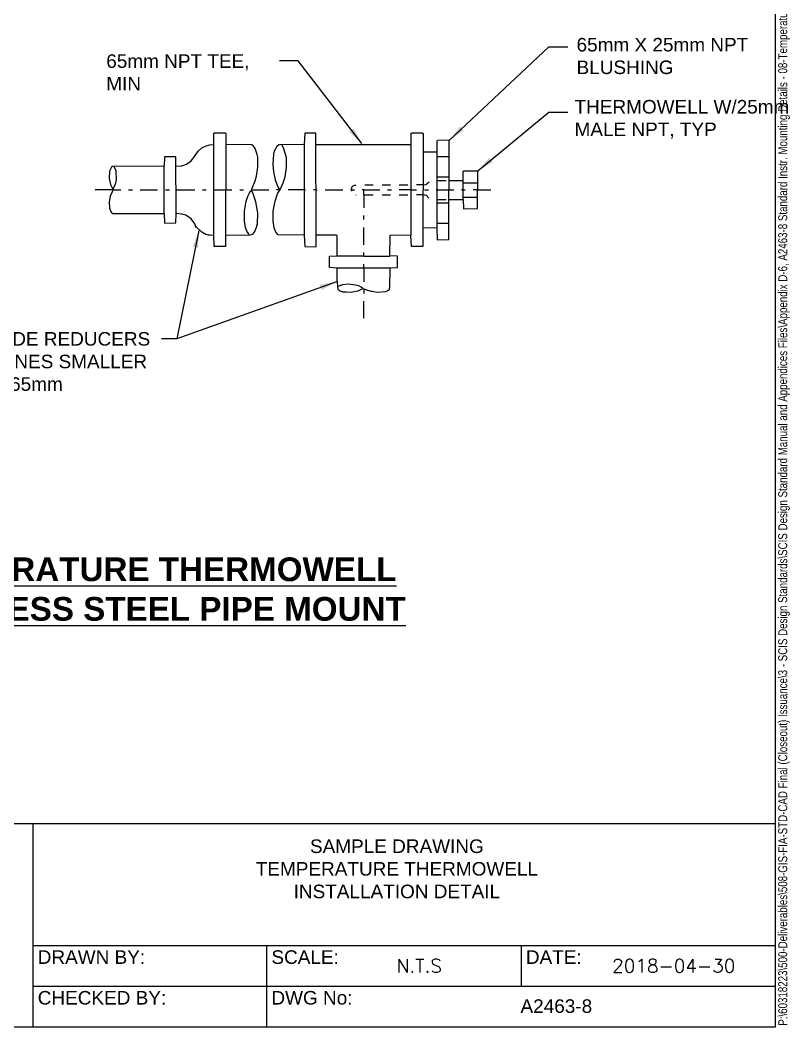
# Model space of a CAD drawing. Header units: millimetres. Extents: x 20 to 208, y 10 to 269.
# Drawn here: x 94.7 to 208.1, y 10 to 158.5 of the extents above; entities that cross this region are included whole.
import ezdxf
from ezdxf.enums import TextEntityAlignment as Align

# ---------------------------------------------------------------- set-up
doc = ezdxf.new("R2010")
doc.units = ezdxf.units.MM
doc.header["$LTSCALE"] = 0.4
doc.header["$MEASUREMENT"] = 0
doc.layers.get('0').update_dxf_attribs({"linetype": 'CONTINUOUS'})
for name, color, linetype in [('BBATXT', 7, 'CONTINUOUS'), ('C-B-TITLE', 7, 'CONTINUOUS'), ('G-ANNO-SYMB', 5, 'CONTINUOUS'), ('N-ANNO-TEXT-SUBT', 4, 'CONTINUOUS'), ('N-PR-PROCESS', 4, 'CONTINUOUS')]:
    doc.layers.add(name, color=color, linetype=linetype)
doc.layers.add('N-ANNO-TEXT', color=2, linetype='CONTINUOUS', lineweight=25)
doc.styles.add('_CGS_2-5_NOTES', font='arial.ttf', dxfattribs={"height": 2.5})
doc.styles.add('_CGS_3-5_SUBHEADING', font='arialbd.ttf', dxfattribs={"height": 3.5})
doc.styles.add('FILENAME', font='ARIALN.TTF', dxfattribs={"width": 0.95, "height": 2.5})
doc.styles.get("Standard").update_dxf_attribs({"font": 'simplex.shx'})
doc.styles.add('T1_2_5', font='simplex.shx', dxfattribs={"height": 2.5})
doc.dimstyles.get("Standard").update_dxf_attribs({"dimtxt": 1, "dimasz": 2.5, "dimexe": 1.5, "dimexo": 2, "dimgap": 1.75, "dimtad": 1, "dimdec": 4, "dimzin": 0, "dimdsep": 46, "dimtxsty": 'Standard', "dimblk": 'OBLIQUE', "dimcen": 2.5, "dimdle": 1.5, "dimclrd": 256, "dimclre": 256, "dimclrt": 256, "dimadec": 0, "dimazin": 0, "dimtfac": 1, "dimtdec": 4, "dimtofl": 0, "dimtmove": 0, "dimatfit": 3, "dimfxl": 1, "dimtolj": 1, "dimtzin": 0, "dimlwd": -1, "dimarcsym": 0})

# ---------------------------------------------------------------- blocks, each defined once
blk = doc.blocks.new('FILE NAME')
at = {"layer": 'C-B-TITLE', "insert": (360.99, 526.17), "char_height": 2.5, "attachment_point": 1, "style": 'FILENAME'}
blk.add_mtext('P:\\\\60318223\\\\500-Deliverables\\\\508-GIS-FIA-STD-CAD Final (Closeout) Issuance\\\\3 - SCIS Design Standards\\\\SCIS Design Standard Manual and Appendices Files\\\\Appendix D-6, A2463-8 Standard Instr. Mounting Details - 08-Temperature Thermowell.dwg', dxfattribs=at)
blk = doc.blocks.new('_OBLIQUE')
at = {"color": 0, "linetype": 'ByBlock'}
blk.add_line((-0.5, -0.5), (0.5, 0.5), dxfattribs=at)

msp = doc.modelspace()

# ---------------------------------------------------------------- linework, layer by layer
for p, q in [((20, 40), (181.99, 40)), ((20, 40), (181.99, 40)), ((20, 40), (181.99, 40)), ((20, 40), (181.99, 40)), ((20, 40), (206, 40)), ((20, 40), (96.56, 40)), ((96.56, 40), (96.56, 10)), ((96.56, 40), (206, 40)), ((96.56, 22), (206, 22)), ((131, 22), (131, 10)), ((168.5, 22), (168.5, 16)), ((96.56, 16), (206, 16))]:
    msp.add_line(p, q)
at = {"layer": 'G-ANNO-SYMB'}
for p, q in [((206, 10), (206, 269)), ((20, 10), (206, 10)), ((26, 10), (206, 10))]:
    msp.add_line(p, q, dxfattribs=at)
at = {"layer": 'N-PR-PROCESS'}
for p, q in [((123.21, 126.77), (123.24, 141.77)), ((123.24, 141.77), (123.31, 141.85)), ((123.31, 141.85), (124.88, 141.85)), ((124.88, 141.85), (124.99, 141.74)), ((124.99, 141.74), (124.95, 125.06)), ((152.3, 141.77), (152.38, 141.85)), ((152.3, 126.81), (152.3, 141.77)), ((152.38, 141.85), (153.94, 141.85)), ((153.94, 141.85), (154.05, 141.74)), ((154.05, 141.74), (154.02, 125.06)), ((156.13, 140.68), (156.2, 140.75)), ((156.13, 127.86), (156.13, 140.68)), ((156.2, 140.75), (157.99, 140.79)), ((162.06, 130.67), (162.14, 136.24)), ((157.91, 132.01), (159.99, 132.01)), ((159.99, 132.01), (160.02, 130.63)), ((160.02, 130.63), (162.06, 130.67)), ((120.47, 127.97), (120.62, 127.97)), ((120.62, 127.97), (121.42, 127.24)), ((154.05, 127.83), (156.13, 127.86)), ((121.42, 127.24), (121.46, 127.24)), ((121.46, 127.24), (122.04, 126.91)), ((122.04, 126.91), (122.11, 126.91)), ((122.11, 126.91), (122.4, 126.81)), ((122.4, 126.81), (122.62, 126.81)), ((122.62, 126.81), (123.21, 126.77)), ((123.28, 125.06), (123.21, 126.77)), ((149.17, 123.71), (149.21, 126.7)), ((149.21, 126.7), (149.28, 126.77)), ((149.28, 126.77), (152.3, 126.81)), ((152.34, 125.06), (152.27, 126.77)), ((124.95, 125.06), (123.28, 125.06)), ((154.02, 125.06), (152.34, 125.06)), ((150.3, 123.64), (149.17, 123.71)), ((150.3, 121.96), (150.3, 123.64)), ((149.17, 119.05), (149.21, 121.93)), ((149.21, 121.93), (150.3, 121.96)), ((144.47, 118.54), (145.09, 118.83)), ((145.09, 118.83), (145.24, 118.9)), ((145.24, 118.9), (145.89, 118.65)), ((149.06, 118.68), (149.17, 119.05)), ((141.56, 118.72), (141.82, 118.54)), ((141.82, 118.54), (141.85, 118.54)), ((141.85, 118.54), (142.18, 118.39)), ((142.18, 118.39), (142.73, 118.39)), ((142.73, 118.39), (143.38, 118.36)), ((143.38, 118.36), (144.47, 118.54)), ((145.89, 118.65), (146.4, 118.47)), ((146.4, 118.47), (146.59, 118.47)), ((146.59, 118.47), (147.24, 118.36)), ((147.24, 118.36), (148.59, 118.43)), ((148.59, 118.43), (149.06, 118.68))]:
    msp.add_line(p, q, dxfattribs=at)
for points in [[(141.41, 121.89, 0), (140.25, 121.96, 0), (140.29, 123.64, 0), (141.41, 123.71, 0), (141.38, 126.7, 0), (141.27, 126.77, 0), (138.28, 126.77, 0), (138.25, 141.81, 0), (136.61, 141.81, 0), (136.53, 140.1, 0), (132.82, 140.06, 0), (132.49, 139.81, 0), (132.13, 139.12, 0), (132.02, 138.71, 0), (131.91, 137.18, 0), (132.02, 136.09, 0), (132.27, 134.93, 0), (132.67, 133.87, 0), (132.89, 133.51, 0), (133.04, 133.58, 0), (133.44, 134.49, 0), (133.73, 135.36, 0), (133.95, 136.75, 0), (133.91, 138.2, 0), (133.8, 138.71, 0), (133.48, 139.63, 0), (133.22, 140.06, 0)], [(117.67, 136.93, 0), (118.51, 136.97, 0), (119.2, 137.22, 0), (119.85, 137.66, 0), (120.15, 137.99, 0), (120.91, 139.15, 0), (121.46, 139.63, 0), (122.11, 139.95, 0), (122.59, 140.06, 0), (123.21, 140.1, 0)], [(124.99, 126.77, 0), (128.6, 126.81, 0), (128.96, 126.91, 0), (129.25, 127.28, 0), (129.54, 128.01, 0), (129.58, 128.19, 0), (129.65, 128.34, 0), (129.72, 130.05, 0), (129.43, 131.69, 0), (128.96, 133, 0), (128.78, 133.32, 0), (128.85, 133.69, 0), (129.29, 134.74, 0), (129.51, 135.44, 0), (129.72, 136.78, 0), (129.69, 138.24, 0), (129.62, 138.64, 0), (129.32, 139.52, 0), (129.07, 139.88, 0), (128.81, 140.06, 0), (124.99, 140.1, 0)], [(136.53, 126.77, 0), (136.57, 126.81, 0), (136.57, 140.03, 0), (136.53, 140.06, 0), (136.53, 140.1, 0)], [(138.28, 140.1, 0), (144.95, 140.13, 0), (145.13, 140.13, 0), (152.27, 140.1, 0)], [(156.09, 127.83, 0), (156.16, 126.08, 0), (157.88, 126.11, 0), (157.91, 140.75, 0)], [(157.91, 140.75, 0), (157.95, 140.79, 0)], [(120.55, 127.97, 0), (120.4, 128.44, 0), (119.89, 129.14, 0), (119.09, 129.68, 0), (118.47, 129.86, 0), (117.67, 129.94, 0), (117.63, 138.31, 0), (115.96, 138.31, 0), (115.89, 136.93, 0), (108.31, 136.89, 0), (108.16, 136.78, 0), (107.87, 136.2, 0), (107.8, 135.11, 0), (107.98, 134.24, 0), (108.27, 133.62, 0), (108.31, 133.62, 0), (108.31, 133.25, 0), (107.95, 132.49, 0), (107.8, 131.69, 0), (107.84, 130.74, 0), (108.09, 130.12, 0), (108.24, 129.97, 0), (108.38, 129.97, 0), (115.89, 129.94, 0), (115.89, 136.93, 0)], [(154.05, 139.04, 0), (156.09, 139.04, 0)], [(156.13, 138.35, 0), (157.91, 138.35, 0)], [(108.35, 133.58, 0), (108.46, 133.62, 0), (108.78, 134.49, 0), (108.86, 134.89, 0), (108.82, 136.17, 0), (108.56, 136.78, 0), (108.56, 136.93, 0)], [(156.13, 135.33, 0), (157.91, 135.33, 0)], [(159.99, 132.01, 0), (159.99, 136.17, 0), (160.02, 136.2, 0), (160.06, 136.24, 0), (162.06, 136.24, 0), (162.1, 136.2, 0)], [(143.53, 133.43, 0), (143.56, 133.76, 0), (143.67, 133.98, 0), (143.96, 134.13, 0), (144.15, 134.13, 0)], [(145.46, 134.16, 0), (146.7, 134.16, 0)], [(148.01, 134.16, 0), (149.24, 134.16, 0)], [(150.56, 134.16, 0), (151.79, 134.16, 0)], [(154.05, 134.16, 0), (153.07, 134.16, 0)], [(154.05, 134.16, 0), (154.49, 134.2, 0), (154.96, 134.64, 0)], [(156.13, 134.82, 0), (157.48, 134.82, 0)], [(157.91, 134.82, 0), (159.99, 134.82, 0)], [(159.99, 134.49, 0), (162.1, 134.49, 0)], [(108.35, 133.43, 0), (105.71, 133.43, 0)], [(108.35, 133.58, 0), (108.31, 133.58, 0)], [(108.35, 133.43, 0), (108.38, 133.47, 0), (108.42, 133.47, 0), (108.46, 133.43, 0), (109.51, 133.43, 0)], [(110.64, 133.43, 0), (111.22, 133.43, 0)], [(112.39, 133.43, 0), (114.94, 133.43, 0)], [(116.1, 133.43, 0), (116.69, 133.43, 0)], [(117.67, 133.43, 0), (120.4, 133.43, 0)], [(121.57, 133.43, 0), (122.11, 133.43, 0)], [(123.24, 133.43, 0), (124.99, 133.43, 0)], [(124.99, 133.43, 0), (125.86, 133.43, 0)], [(127.03, 133.43, 0), (127.58, 133.43, 0)], [(128.41, 126.81, 0), (128.34, 127.02, 0), (128.09, 127.35, 0), (127.87, 127.9, 0), (127.72, 128.81, 0), (127.72, 130.27, 0), (128.01, 131.79, 0), (128.3, 132.6, 0), (128.45, 132.92, 0), (128.7, 133.29, 0), (128.78, 133.29, 0)], [(128.78, 133.43, 0), (131.33, 133.43, 0)], [(136.53, 126.77, 0), (132.71, 126.81, 0), (132.35, 127.21, 0), (132.09, 127.83, 0), (131.95, 128.81, 0), (131.95, 130.27, 0), (132.24, 131.79, 0), (132.67, 133, 0), (132.93, 133.36, 0), (132.93, 133.51, 0)], [(132.89, 133.51, 0), (132.86, 133.47, 0), (132.82, 133.43, 0), (132.46, 133.43, 0)], [(132.89, 133.51, 0), (132.89, 133.54, 0), (132.93, 133.51, 0)], [(136.57, 133.43, 0), (134.17, 133.43, 0)], [(136.57, 133.43, 0), (136.75, 133.43, 0)], [(138.28, 133.43, 0), (137.92, 133.43, 0)], [(138.28, 133.43, 0), (138.46, 133.43, 0)], [(139.63, 133.43, 0), (142.22, 133.43, 0)], [(143.53, 133.43, 0), (143.38, 133.43, 0)], [(143.53, 133.43, 0), (143.93, 133.43, 0)], [(143.53, 133.43, 0), (143.53, 133.22, 0)], [(144.22, 132.67, 0), (144.22, 132.71, 0)], [(145.31, 133.43, 0), (145.09, 133.43, 0)], [(145.31, 132.71, 0), (145.31, 133.43, 0), (147.68, 133.43, 0)], [(145.31, 132.71, 0), (146.7, 132.71, 0)], [(145.31, 132.71, 0), (145.31, 130.78, 0)], [(148.01, 132.71, 0), (149.24, 132.71, 0)], [(148.81, 133.43, 0), (149.39, 133.43, 0)], [(152.3, 133.43, 0), (150.56, 133.43, 0)], [(150.56, 132.71, 0), (151.79, 132.71, 0)], [(152.3, 133.43, 0), (153.11, 133.43, 0)], [(154.05, 132.71, 0), (153.07, 132.71, 0)], [(154.05, 132.71, 0), (154.34, 132.71, 0), (154.53, 132.63, 0), (154.93, 132.23, 0)], [(154.27, 133.43, 0), (154.85, 133.43, 0)], [(156.13, 133.43, 0), (155.98, 133.43, 0)], [(156.13, 133.43, 0), (157.91, 133.43, 0)], [(157.91, 133.43, 0), (158.57, 133.43, 0)], [(159.99, 133.43, 0), (159.73, 133.43, 0)], [(159.99, 133.43, 0), (160.28, 133.43, 0)], [(159.99, 132.34, 0), (162.1, 132.34, 0)], [(162.1, 133.43, 0), (161.45, 133.43, 0)], [(162.1, 133.43, 0), (164.03, 133.43, 0)], [(156.13, 132.01, 0), (157.44, 132.01, 0)], [(156.13, 131.54, 0), (157.91, 131.54, 0)], [(115.89, 129.94, 0), (115.96, 128.52, 0), (117.63, 128.55, 0), (117.67, 129.94, 0)], [(145.31, 129.06, 0), (145.31, 129.65, 0)], [(145.31, 125.35, 0), (145.31, 127.9, 0)], [(156.13, 128.52, 0), (157.91, 128.52, 0)], [(136.53, 126.77, 0), (136.61, 125.06, 0), (136.64, 125.06, 0), (138.17, 125.02, 0), (138.28, 125.09, 0), (138.28, 126.77, 0)], [(145.31, 123.67, 0), (141.45, 123.67, 0), (141.41, 123.71, 0)], [(145.31, 123.67, 0), (145.31, 124.18, 0)], [(145.31, 123.67, 0), (149.14, 123.67, 0), (149.17, 123.71, 0)], [(141.56, 118.72, 0), (141.41, 120.32, 0), (141.41, 121.89, 0), (141.45, 121.93, 0), (149.1, 121.93, 0), (149.14, 121.89, 0), (149.17, 121.89, 0)], [(145.31, 121.93, 0), (145.31, 122.47, 0)], [(145.31, 121.93, 0), (145.31, 119.89, 0)], [(145.17, 118.9, 0), (144.95, 119.08, 0), (144.58, 119.27, 0), (143.82, 119.45, 0), (143.02, 119.52, 0), (142.18, 119.41, 0), (141.52, 119.16, 0), (141.41, 119.16, 0)], [(145.31, 118.87, 0), (145.31, 118.17, 0)], [(145.31, 114.5, 0), (145.31, 117.01, 0)]]:
    msp.add_polyline3d(points, dxfattribs=at)

# ---------------------------------------------------------------- block references
at = {"layer": 'BBATXT', "xscale": 0.7273500000000013, "yscale": 0.5273499999999984, "zscale": 0.6273500000000001, "rotation": 90}
msp.add_blockref('FILE NAME', (483.88, -252.4), dxfattribs=at)

# ---------------------------------------------------------------- texts
at = {"insert": (150.2, 37.64), "char_height": 2, "attachment_point": 2, "style": '_CGS_2-5_NOTES'}
msp.add_mtext_dynamic_manual_height_columns('SAMPLE DRAWING\\PTEMPERATURE THERMOWELL\\PINSTALLATION DETAIL', width=80.0163, gutter_width=12.5, heights=[0], dxfattribs=at)
at = {"char_height": 2, "style": '_CGS_2-5_NOTES'}
for s, insert, width, attachment_point in [('DRAWN BY:', (97.27, 21.29), 25, 1), ('SCALE:', (131.71, 21.29), 25, 1), ('DATE:', (169.21, 21.29), 25, 1), ('CHECKED BY:', (97.27, 15.29), 25, 1), ('DWG No:', (131.71, 15.29), 25, 1), ('A2463-8', (173.7, 14.06), 63.465, 2)]:
    msp.add_mtext(s, dxfattribs=dict(at, insert=insert, width=width, attachment_point=attachment_point))
at = {"style": 'T1_2_5'}
for tag, text, p in [('N.T.S', 'SCALE', (153.5, 19)), ('2018-04-30', '2018-04-30', (191, 19))]:
    msp.add_attdef(tag, text=text, height=2, dxfattribs=at).set_placement(p, align=Align.MIDDLE_CENTER)
at = {"layer": 'N-ANNO-TEXT', "char_height": 2, "attachment_point": 1, "style": '_CGS_2-5_NOTES'}
for s, insert, width in [('65mm X 25mm NPT BLUSHING', (176.68, 155.84), 27.4527), ('65mm NPT TEE,\\PMIN', (107.37, 153.42), 130.7048), ('THERMOWELL W/25mm\\PMALE NPT, TYP', (176.38, 146.69), 31.2619), ('PROVIDE REDUCERS FOR LINES SMALLER THAN 65mm', (84.82, 112.46), 34.6024)]:
    msp.add_mtext(s, dxfattribs=dict(at, insert=insert, width=width))
at = {"layer": 'N-ANNO-TEXT-SUBT', "insert": (113.34, 79.23), "char_height": 3.5, "width": 181.3392, "attachment_point": 2, "style": '_CGS_3-5_SUBHEADING'}
msp.add_mtext('{\\LTEMPERATURE THERMOWELL\\PSTAINLESS STEEL PIPE MOUNT}', dxfattribs=at)

# ---------------------------------------------------------------- leaders
at = {"layer": 'N-ANNO-TEXT'}
for points in [[(157.96, 140.78), (172.59, 154.54), (175.4, 154.54)], [(145.03, 140.25), (135.63, 152.48), (132.89, 152.48)], [(162.14, 136.24), (172.59, 144.89), (175.4, 144.89)], [(121.02, 127.42), (117.76, 111.47), (115.51, 111.47)], [(141.32, 119.89), (117.76, 111.47), (115.51, 111.47)]]:
    msp.add_leader(points, dimstyle='Standard', override={"dimgap": 1.75, "dimtad": 0}, dxfattribs=at)

doc.saveas('drawing.dxf')
